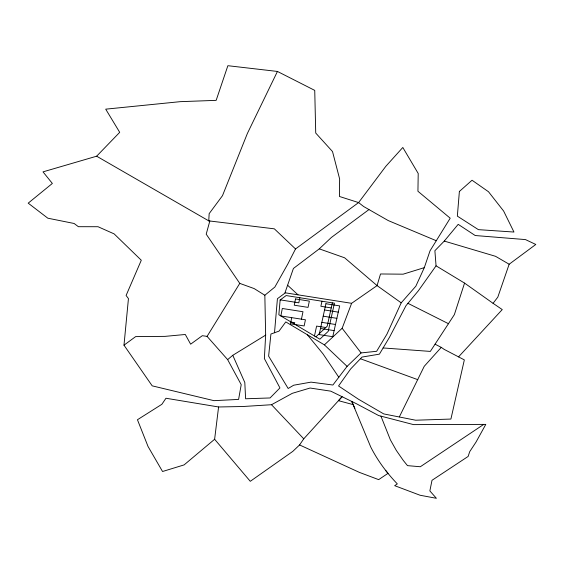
<?xml version="1.0" encoding="UTF-8"?>
<svg xmlns="http://www.w3.org/2000/svg" width="564" height="564" viewBox="0 0 564 564"><rect width="100%" height="100%" fill="white"/><g stroke="black" fill="none" stroke-linecap="round" stroke-linejoin="round"><path stroke-width="0.85" d="M265.651 335.122L264.368 358.584L279.941 387.926L270.064 397.958L245.601 398.776L244.811 382.519L232.784 355.299L265.651 335.122L264.84 295.261L274.865 287.034L287.823 264.008L295.522 248.943L358.598 202.582L385.797 166.345L402.809 147.472L418.213 173.479L417.931 191.259L450.199 218.197L430.015 250.86L424.304 267.646L415.844 286.188L401.201 302.833L386.932 334.163L376.639 351.287L361.066 352.93L347.093 366.374L332.887 385.015L311.018 382.131L293.668 385.219L288.169 388.497L268.626 356.145L270.924 334.022L279.011 331.131L285.786 321.903L324.399 344.872L347.093 366.374M274.506 332.739L277.425 298.708L285.356 292.836M123.988 345.175L135.649 336.609L165.055 336.37L185.302 334.48L190.639 344.181L202.307 335.7L207.08 336.377L227.637 359.62L241.216 384.662L238.6 399.418L213.96 400.666L152.188 385.846L123.988 345.175L128.444 298.61L126.103 295.473L141.289 260.244L114.147 233.898L98.016 226.721L78.389 226.7L74.124 223.485L47.82 218.197L28.2 203.153L52.353 183.448L43.012 171.865L96.634 156.2L119.709 132.336L105.708 109.162L180.198 101.668L216.16 100.357L227.87 65.699L277.439 71.445L314.74 90.388L315.727 133.048L332.513 151.547L339.627 178.922L339.436 196.469L358.598 202.582L363.66 206.53L388.258 220.58L436.289 240.722M218.585 406.975L165.971 398.247L161.875 404.296L137.447 419.743L148.05 446.512L162.545 471.504L184.111 464.898L214.623 439.264L218.585 406.975L243.112 406.503L271.517 404.719L292.335 393.312L310.066 388.025L330.779 391.162L356.448 403.739L378.634 415.541L413.532 424.614L485.787 424.389L476.03 442.07L469.713 451.665L468.127 456.445L432.003 480.309L429.86 490.92L436.395 498.301L420.06 495.241L394.666 485.674L397.317 483.905C386.791 472.893 377.584 460.555 370.703 446.935L351.781 401.462L354.904 408.329M291.722 317.645L290.467 323.814L304.144 325.943L305.434 319.788L280.844 315.946L282.317 308.487L302.988 311.73L301.437 319.161M294.45 324.053L294.739 322.678L291.228 322.129M299.858 297.736L298.821 302.805L280.287 299.879M314.472 335.982L316.608 326.091L325.802 327.522M321.974 301.225L320.881 306.28L331.244 307.916M332.358 302.868L327.205 326.196L315.911 336.835M464.553 283.093L493.063 303.319L497.815 297.136L509.158 264.234L535.8 244.459L525.472 239.587L475.205 235.526L458.194 224.345L444.27 241.082L434.886 250.705L436.057 265.827L464.553 283.093L454.365 314.627L430.325 351.414L383.111 347.953M324.399 344.872L342.151 328.276L351.612 303.319L377.076 285.61L380.517 273.97L403.105 274.182L424.304 267.646M399.354 416.888L424.248 366.29L441.267 347.375L444.206 349.398L464.341 359.888L450.911 419.059L415.661 420.215L383.739 413.913L358.5 399.249L338.548 385.973L350.625 368.983L362.046 357.068L379.403 354.15L389.541 337.202L405.967 305.716L418.333 290.82L436.057 265.827M277.439 71.445L247.399 133.407L222.484 195.68L209.159 213.65L208.751 220.869L209.829 221.01L206.205 234.166L239.77 283.382L254.174 288.585L264.84 295.261M207.08 336.377L239.77 283.382M214.623 439.264L250.282 481.311L292.801 451.376L299.576 444.94L303.749 438.827L342.073 396.725L338.478 400.673L353.261 404.649M458.525 356.906L502.249 309.58L493.063 303.319M351.612 303.319L284.989 292.772L293.414 268.457L319.287 248.858L331.35 237.472L368.905 209.618M227.637 359.62L232.784 355.299M483.757 424.382L420.314 466.745L407.49 465.638L403.274 460.421L396.344 450.453L390.387 439.871L380.94 416.14M323.193 316.178L336.884 318.329M321.854 322.354L335.495 324.49M320.514 328.495L334.121 330.61M324.547 309.974L338.273 312.132M444.27 241.082L495.537 256.31L509.158 264.234M319.287 248.858L344.618 257.797L377.076 285.61L401.201 302.833M360.459 358.76L417.797 379.671M299.576 444.94L359.353 472.371L378.663 479.64L387.997 473.365L385.543 470.298M407.821 303.263L448.641 323.785M435.105 344.209L441.267 347.375M96.634 156.2L208.751 220.869L274.344 228.836L295.522 248.943M287.605 285.229L298.018 294.838M271.517 404.719L303.749 438.827M307.324 334.713L322.946 353.783L338.802 377.253M342.151 328.276L361.066 352.93M459.378 191.478L457.348 216.132L478.399 229.647L513.959 232.044L503.617 211.028L488.494 191.739L472.033 180.226L459.378 191.478M280.139 299.992L278.849 314.761L319.873 339.197L328.178 331.399L334.431 303.192L286.124 295.564L280.139 299.992M295.529 298.934L294.253 305.209L308.043 307.373L309.354 301.12L295.529 298.934M325.907 303.728L319.182 334.593L332.753 336.701L339.669 305.899L325.907 303.728"/></g></svg>
